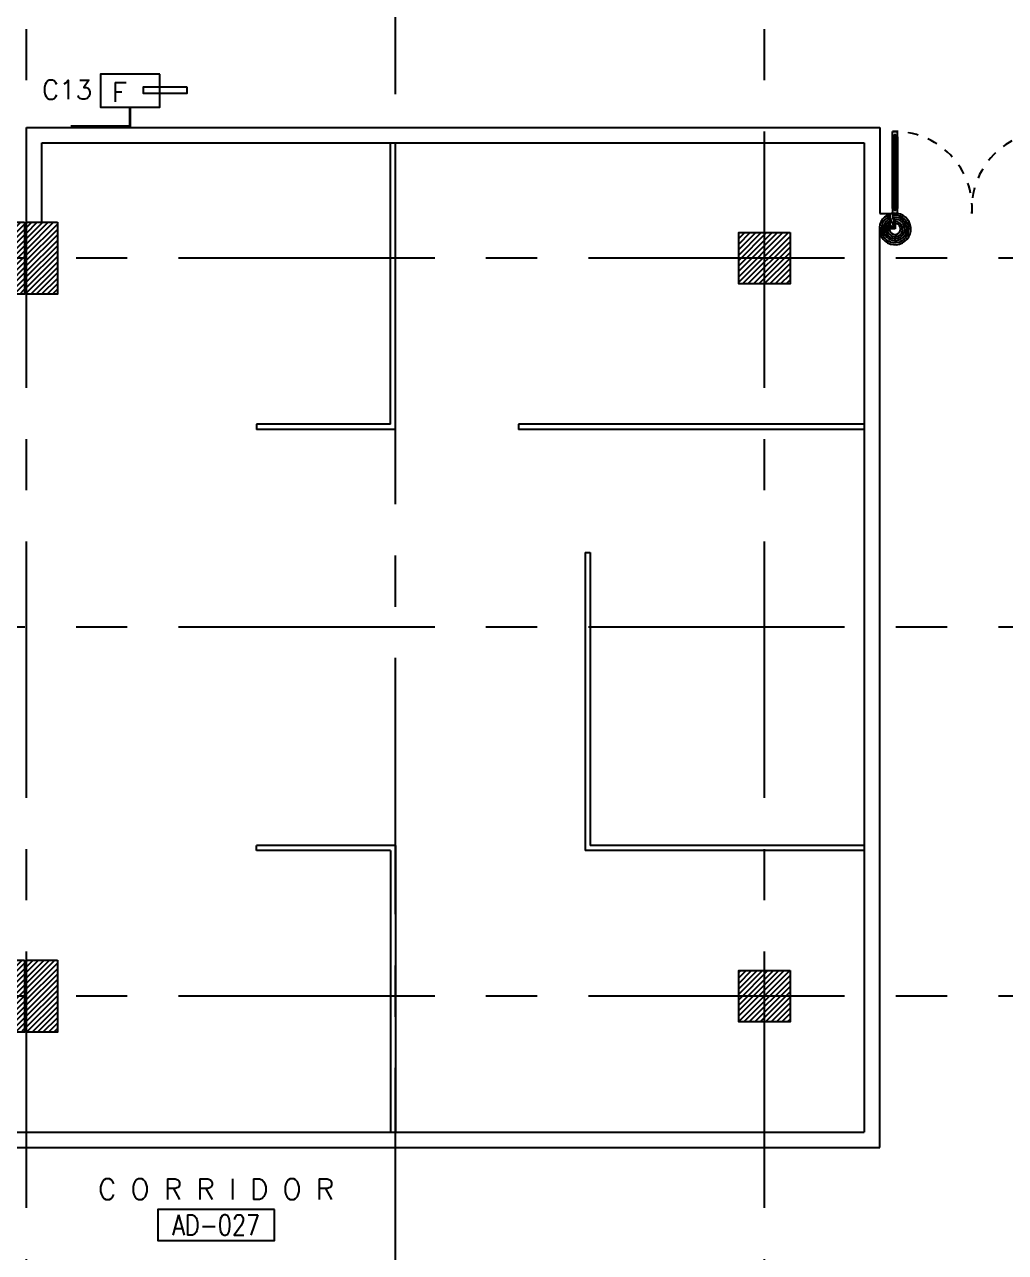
# Model space of a CAD drawing. Extents: x 417866.9 to 417960.2, y 43448 to 43538.2.
# Drawn here: x 417915.52 to 417925.09, y 43471.57 to 43483.55 of the extents above; entities that cross this region are included whole.
import ezdxf
from ezdxf.enums import TextEntityAlignment as Align

# ---------------------------------------------------------------- set-up
doc = ezdxf.new("R2010")
doc.units = 0
doc.header["$MEASUREMENT"] = 0
doc.linetypes.add('CENTERX2', pattern=[4, 2.5, -0.5, 0.5, -0.5])
doc.linetypes.add('HIDDEN', pattern=[0.375, 0.25, -0.125])
doc.layers.get('0').update_dxf_attribs({"color": 11, "linetype": 'CONTINUOUS'})
for name, color, linetype in [('AXES', 11, 'CENTERX2'), ('COL', 11, 'CONTINUOUS'), ('DOOR', 11, 'CONTINUOUS'), ('E-CCTV', 4, 'CONTINUOUS'), ('HAT', 11, 'CONTINUOUS'), ('PART', 11, 'CONTINUOUS'), ('RM-BOX', 11, 'CONTINUOUS'), ('RM-NAME', 11, 'CONTINUOUS'), ('RM-NO', 11, 'CONTINUOUS'), ('WALL', 11, 'CONTINUOUS')]:
    doc.layers.add(name, color=color, linetype=linetype)
doc.styles.add('ROMANS', font='ROMANS.shx', dxfattribs={"width": 0.6})

# ---------------------------------------------------------------- blocks, each defined once
blk = doc.blocks.new('A$C5C1537D1')
at = {"layer": 'DOOR', "color": 0, "linetype": 'ByBlock'}
for p, q in [((25, 900), (25, 950)), ((75, 950), (25, 950)), ((25, 950), (75, 950)), ((25, 900), (42, 900)), ((42, 900), (42, 920)), ((42, 920), (58, 920)), ((58, 900), (58, 920)), ((58, 900), (75, 900)), ((75, 900), (75, 950)), ((1509, 855), (1509, 790)), ((1518, 855), (1509, 855)), ((1518, 778), (1518, 868)), ((1525, 868), (1518, 868)), ((1518, 855), (1518, 790)), ((1525, 900), (1525, 950)), ((1525, 950), (1575, 950)), ((1575, 950), (1525, 950)), ((1542, 900), (1525, 900)), ((1542, 900), (1542, 920)), ((1558, 920), (1542, 920)), ((1558, 900), (1558, 920)), ((1575, 900), (1558, 900)), ((1575, 900), (1575, 950)), ((1575, 868), (1582, 868)), ((1582, 778), (1582, 868)), ((1582, 855), (1582, 790)), ((1582, 855), (1591, 855)), ((1591, 855), (1591, 790)), ((1518, 790), (1509, 790)), ((1525, 778), (1518, 778)), ((1575, 778), (1582, 778)), ((1582, 790), (1591, 790)), ((0, 150), (25, 150)), ((0, 0), (0, 150)), ((25, 200), (25, 150)), ((42, 200), (25, 200)), ((25, 150), (25, 100)), ((75, 150), (25, 150)), ((42, 180), (42, 200)), ((58, 180), (42, 180)), ((58, 200), (58, 180)), ((75, 200), (58, 200)), ((75, 150), (75, 200)), ((1525, 150), (1525, 200)), ((1525, 200), (1542, 200)), ((1525, 150), (1575, 150)), ((1542, 200), (1542, 180)), ((1542, 180), (1558, 180)), ((1558, 180), (1558, 200)), ((1558, 200), (1575, 200)), ((1575, 200), (1575, 150)), ((1575, 150), (1575, 100)), ((1600, 150), (1575, 150)), ((1600, 0), (1600, 150)), ((50, 0), (0, 0)), ((25, 100), (50, 100)), ((50, 100), (50, 0)), ((1575, 100), (1550, 100)), ((1550, 100), (1550, 0)), ((1550, 0), (1600, 0))]:
    blk.add_line(p, q, dxfattribs=at)
at = {"layer": 'DOOR', "linetype": 'ByBlock'}
for p, q in [((25, 200), (25, 900)), ((42, 200), (42, 900)), ((58, 200), (58, 900)), ((75, 900), (75, 200)), ((1525, 900), (1525, 200)), ((1542, 200), (1542, 900)), ((1558, 200), (1558, 900)), ((1575, 200), (1575, 900))]:
    blk.add_line(p, q, dxfattribs=at)
at = {"layer": 'DOOR', "color": 9, "linetype": 'ByBlock'}
for p, q in [((50, 0), (0, 114)), ((50, 0), (0, 40)), ((50, 0), (37, 100)), ((1550, 0), (1600, 114)), ((1550, 0), (1563, 100)), ((1550, 0), (1600, 40))]:
    blk.add_line(p, q, dxfattribs=at)
at = {"layer": 'DOOR', "color": 0, "linetype": 'ByBlock'}
for centre in [(1476, 823), (1624, 823)]:
    blk.add_circle(centre, 32.4, dxfattribs=at)
at = {"layer": 'DOOR', "linetype": 'HIDDEN', "ltscale": 0.5}
for centre, start, end in [((50, 199), 356.2751, 91.9062), ((1550, 199), 88.0938, 183.7249)]:
    blk.add_arc(centre, 752, start, end, dxfattribs=at)
at = {"layer": 'DOOR', "color": 9, "linetype": 'ByBlock'}
for centre, radius, start, end in [((50, 0), 154, 103.7142, 108.8947), ((50, 0), 134, 100.72, 111.8402), ((1550, 0), 134, 68.1598, 79.28), ((1550, 0), 154, 71.1053, 76.2858), ((50, 0), 114, 102.6226, 115.9162), ((50, 0), 94.4, 90, 121.9818), ((50, 0), 74.4, 90, 132.2236), ((50, 0), 54.4, 90, 156.7926), ((50, 0), 34.4, 90, 180), ((50, 0), 14.4, 90, 180), ((1550, 0), 94.4, 58.0182, 90), ((1550, 0), 74.4, 47.7764, 90), ((1550, 0), 54.4, 23.2074, 90), ((1550, 0), 34.4, 0, 90), ((1550, 0), 14.4, 0, 90), ((1550, 0), 114, 64.0838, 77.3774)]:
    blk.add_arc(centre, radius, start, end, dxfattribs=at)
at = {"layer": 'WALL', "linetype": 'ByBlock'}
for p, q in [((0, 150), (0, 0)), ((1600, 150), (1600, 0))]:
    blk.add_line(p, q, dxfattribs=at)
blk = doc.blocks.new('COL50')
at = {"layer": 'COL'}
blk.add_lwpolyline([(-250, 250), (-250, -250), (250, -250), (250, 250)], close=True, dxfattribs=at)
blk = doc.blocks.new('*X62')
at = {"color": 0}
for p, q in [((227925, 17861), (228425, 18361)), ((227929, 17918), (228372, 18361)), ((227929, 17971), (228319, 18361)), ((227929, 18024), (228266, 18361)), ((227929, 18077), (228213, 18361)), ((227929, 18130), (228160, 18361)), ((227929, 18183), (228107, 18361)), ((227929, 18236), (228054, 18361)), ((227929, 18289), (228000, 18361)), ((227929, 18342), (227947, 18361)), ((227978, 17861), (228429, 18312)), ((228031, 17861), (228429, 18259)), ((228084, 17861), (228429, 18206)), ((228137, 17861), (228429, 18153)), ((228190, 17861), (228429, 18100)), ((228243, 17861), (228429, 18047)), ((228296, 17861), (228429, 17994)), ((228349, 17861), (228429, 17941)), ((228402, 17861), (228429, 17888))]:
    blk.add_line(p, q, dxfattribs=at)
blk = doc.blocks.new('*X69')
at = {"color": 0}
for p, q in [((227929, 25077), (228412, 25561)), ((227929, 25130), (228359, 25561)), ((227929, 25183), (228306, 25561)), ((227929, 25236), (228253, 25561)), ((227929, 25289), (228200, 25561)), ((227929, 25342), (228147, 25561)), ((227929, 25395), (228094, 25561)), ((227929, 25449), (228041, 25561)), ((227929, 25502), (227988, 25561)), ((227929, 25555), (227935, 25561)), ((227965, 25061), (228429, 25524)), ((228018, 25061), (228429, 25471)), ((228071, 25061), (228429, 25418)), ((228124, 25061), (228429, 25365)), ((228177, 25061), (228429, 25312)), ((228230, 25061), (228429, 25259)), ((228283, 25061), (228429, 25206)), ((228337, 25061), (228429, 25153)), ((228390, 25061), (228429, 25100))]:
    blk.add_line(p, q, dxfattribs=at)
blk = doc.blocks.new('RM1')
at = {"layer": 'RM-BOX'}
blk.add_lwpolyline([(570, -200), (-570, -200), (-570, -500), (570, -500)], close=True, dxfattribs=at)
at = {"layer": 'RM-NAME', "style": 'ROMANS'}
for tag, p in [('ROOMNAME1', (0, 324)), ('ROOMNAME2', (0, 0))]:
    blk.add_attdef(tag, text='', height=200, dxfattribs=at).set_placement(p, align=Align.MIDDLE)
at = {"layer": 'RM-NO', "style": 'ROMANS', "width": 0.8}
blk.add_attdef('ROOMNO', text='', height=200, dxfattribs=at).set_placement((0, -350), align=Align.MIDDLE)
blk = doc.blocks.new('C11')
at = {"layer": 'HAT'}
h = blk.add_hatch(dxfattribs=at)
h.set_pattern_fill('ANSI31', color=256, scale=300, style=0)
h.set_pattern_definition([(45, (-383765.23, -62181), (-26.5165043, 26.5165043), [])])
h.paths.add_polyline_path([(-20, 350), (-20, 700), (-320, 700), (-320, 350)])
h.paths.add_polyline_path([(-320, 0), (-20, 0), (-20, 350), (-320, 350)])
h = blk.add_hatch(dxfattribs=at)
h.set_pattern_fill('ANSI31', color=256, scale=300, style=0)
h.set_pattern_definition([(45, (-383445.23, -62181), (-26.5165043, 26.5165043), [])])
h.paths.add_polyline_path([(300, 350), (300, 700), (0, 700), (0, 350)])
h.paths.add_polyline_path([(0, 0), (300, 0), (300, 350), (0, 350)])
at = {"layer": 'COL'}
for points in [[(-20, 700), (-20, 0), (-320, 0), (-320, 700)], [(300, 700), (300, 0), (0, 0), (0, 700)]]:
    blk.add_lwpolyline(points, close=True, dxfattribs=at)

msp = doc.modelspace()

# ---------------------------------------------------------------- linework, layer by layer
at = {"layer": 'AXES'}
for p, q in [((417922.7366, 43460.01), (417922.7366, 43537.5491)), ((417915.5366, 43460.01), (417915.5366, 43537.1991)), ((417919.1366, 43466.8743), (417919.1366, 43525.6943)), ((417959.5194, 43481.2743), (417889.6966, 43481.2743)), ((417959.5194, 43477.6743), (417889.6966, 43477.6743)), ((417959.5194, 43474.0743), (417889.6966, 43474.0743))]:
    msp.add_line(p, q, dxfattribs=at)
at = {"layer": 'E-CCTV', "color": 4, "const_width": 0.025}
msp.add_lwpolyline([(417916.5458, 43482.7483), (417916.5458, 43482.5618), (417915.9674, 43482.5618)], dxfattribs=at)
at = {"layer": 'E-CCTV', "color": 4, "linetype": 'Continuous'}
for points in [[(417916.8352, 43483.0703), (417916.2563, 43483.0703), (417916.2563, 43482.7483), (417916.8352, 43482.7483)], [(417917.1031, 43482.9435), (417916.6732, 43482.9435), (417916.6732, 43482.8831), (417917.1031, 43482.8831)]]:
    msp.add_3dface(points, dxfattribs=at)
at = {"layer": 'PART'}
for p, q in [((417919.0866, 43479.6543), (417919.0866, 43482.3993)), ((417919.1366, 43479.6043), (417919.1366, 43482.3993)), ((417919.0866, 43479.6543), (417917.78, 43479.6543)), ((417917.78, 43479.6543), (417917.78, 43479.6043)), ((417923.7116, 43479.6543), (417920.3366, 43479.6543)), ((417920.3366, 43479.6543), (417920.3366, 43479.6043)), ((417919.1366, 43479.6043), (417917.78, 43479.6043)), ((417923.7116, 43479.6043), (417920.3366, 43479.6043)), ((417920.9866, 43478.4043), (417921.0366, 43478.4043)), ((417920.9866, 43478.4043), (417920.9866, 43475.4943)), ((417921.0366, 43478.4043), (417921.0366, 43475.5443)), ((417919.1366, 43475.5443), (417917.78, 43475.5443)), ((417917.78, 43475.4943), (417917.78, 43475.5443)), ((417919.0866, 43475.4943), (417917.78, 43475.4943)), ((417919.0866, 43475.4943), (417919.0866, 43472.7493)), ((417919.1366, 43475.5443), (417919.1366, 43472.7493)), ((417923.7116, 43475.4943), (417920.9866, 43475.4943)), ((417923.7116, 43475.5443), (417921.0366, 43475.5443))]:
    msp.add_line(p, q, dxfattribs=at)
at = {"layer": 'WALL'}
for p, q in [((417915.5366, 43481.5243), (417915.5366, 43482.5493)), ((417915.5366, 43482.5493), (417923.8616, 43482.5493)), ((417923.8616, 43482.5493), (417923.8616, 43481.7095)), ((417915.6866, 43481.6243), (417915.6866, 43482.3993)), ((417915.6866, 43482.3993), (417923.7116, 43482.3993)), ((417923.7116, 43482.3993), (417923.7116, 43472.7493)), ((417923.8616, 43481.7095), (417923.9616, 43481.7095)), ((417923.9616, 43481.5595), (417923.9616, 43481.7095)), ((417923.8616, 43472.5993), (417923.8616, 43481.5595)), ((417923.8616, 43481.5595), (417923.9616, 43481.5595)), ((417914.0166, 43472.7493), (417923.7116, 43472.7493)), ((417914.0166, 43472.5993), (417923.8616, 43472.5993))]:
    msp.add_line(p, q, dxfattribs=at)

# ---------------------------------------------------------------- block references
at = {"layer": 'COL', "xscale": -0.001000000047497451, "yscale": 0.0009999999892897904, "zscale": 0.001}
for p in [(417922.7366, 43481.2743), (417922.7366, 43474.0743)]:
    msp.add_blockref('COL50', p, dxfattribs=at)
at = {"layer": 'DOOR', "color": 0, "xscale": 0.001000000047497451, "yscale": 0.0009999999892897904, "zscale": 0.001}
msp.add_blockref('A$C5C1537D1', (417923.9616, 43481.5595), dxfattribs=at)
at = {"layer": 'HAT', "xscale": 0.001000000047497451, "yscale": 0.0009999999892897904, "zscale": 0.001}
for name in ['*X69', '*X62']:
    msp.add_blockref(name, (417694.5581, 43455.9633), dxfattribs=at)
at = {"layer": 'RM-NAME', "xscale": 0.001000000047497451, "yscale": 0.0009999999892897904, "zscale": 0.001}
for p in [(417915.5366, 43480.9243), (417915.5366, 43473.7243)]:
    msp.add_blockref('C11', p, dxfattribs=at)
at = {"layer": 'WALL', "xscale": 0.001000000047497451, "yscale": 0.0009999999892897904, "zscale": 0.001}
msp.add_blockref('RM1', (417917.3858, 43472.1921), dxfattribs=at).add_auto_attribs({'ROOMNO': 'AD-027', 'ROOMNAME2': 'C O R R I D O R'})

# ---------------------------------------------------------------- texts
at = {"layer": 'E-CCTV', "color": 4, "linetype": 'Continuous', "style": 'ROMANS'}
for s, p in [('C13', (417915.686, 43482.8249)), ('F', (417916.3702, 43482.7993))]:
    msp.add_text(s, height=0.1875, dxfattribs=at).set_placement(p)

doc.saveas('drawing.dxf')
